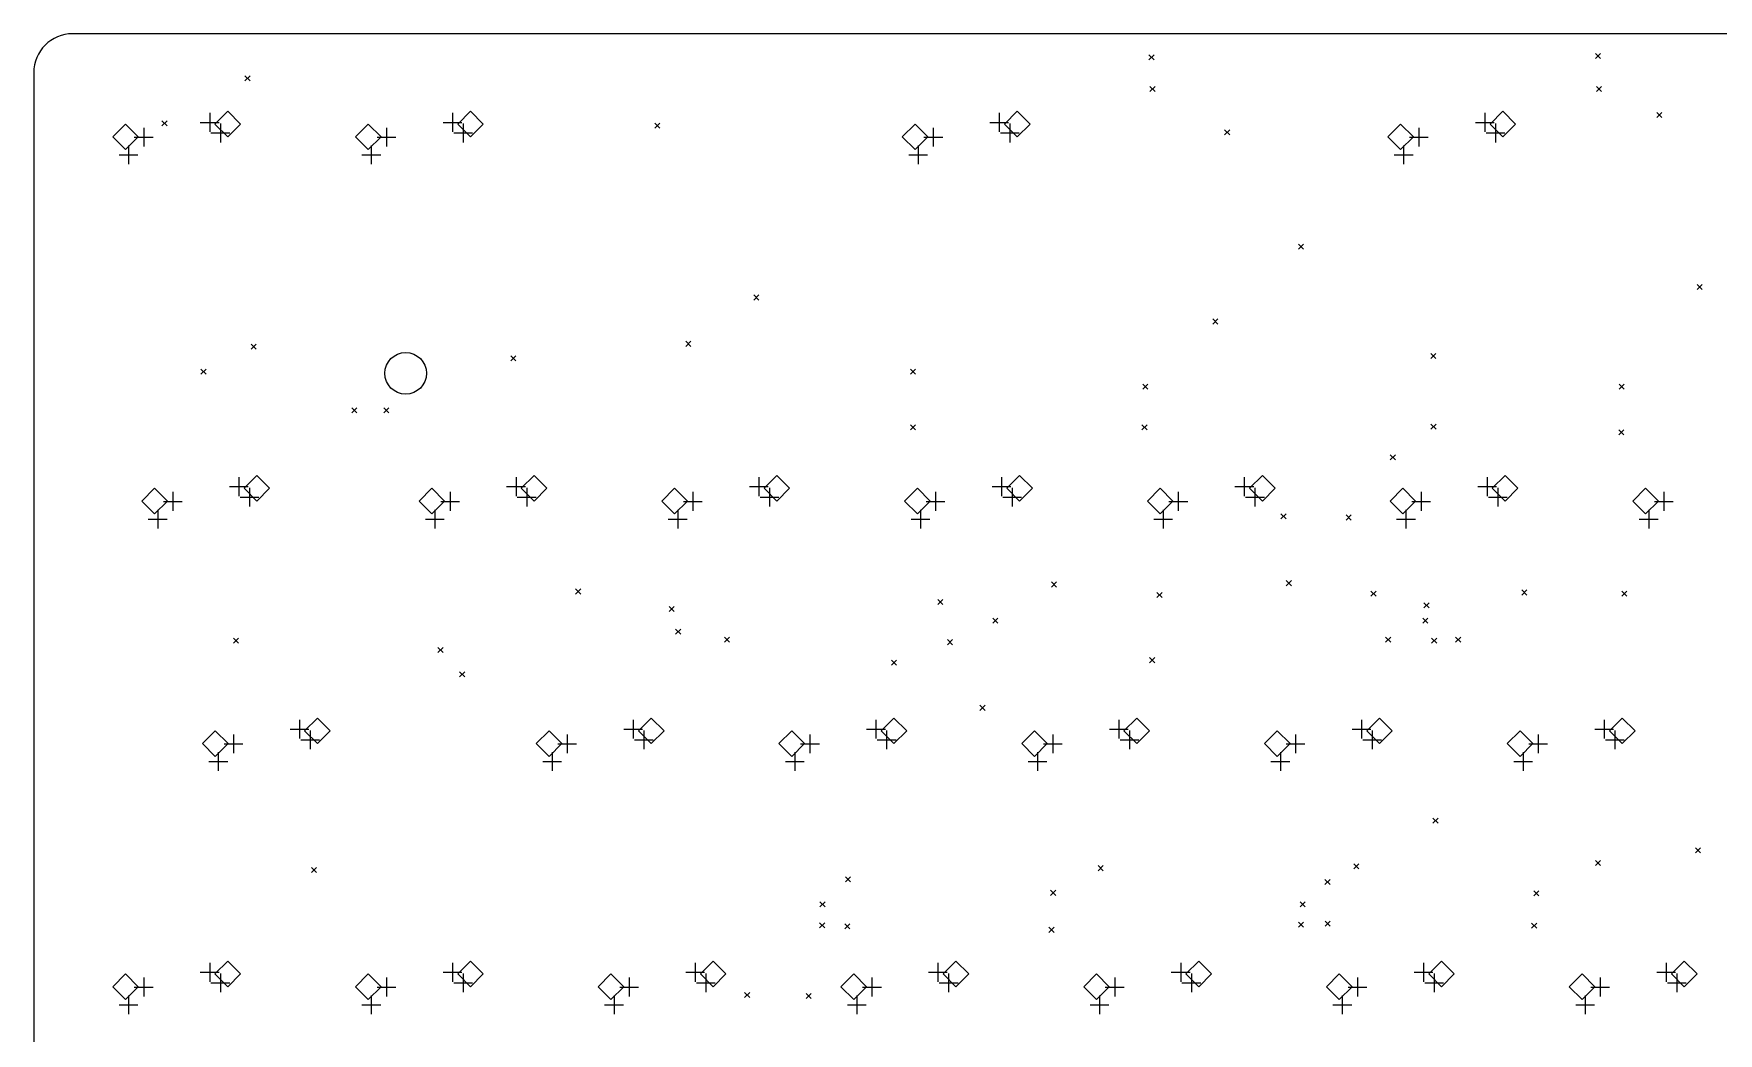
# Model space of a CAD drawing. Extents: x -0.1 to 15.9, y -5.9 to 0.
# Drawn here: x 0 to 5.19, y -3.08 to 0 of the extents above; entities that cross this region are included whole.
import ezdxf

# ---------------------------------------------------------------- set-up
doc = ezdxf.new("R2010")
doc.units = 0
doc.header["$MEASUREMENT"] = 0
doc.layers.add('BLACK', color=7, linetype='CONTINUOUS')

msp = doc.modelspace()

# ---------------------------------------------------------------- linework, layer by layer
at = {"layer": 'BLACK', "linetype": 'CONTINUOUS'}
for p, q in [((10.0594, -0.00126), (0.119469, -0.00126)), ((3.43602, -0.065945), (3.45177, -0.081693)), ((3.45177, -0.065945), (3.43602, -0.081693)), ((4.81201, -0.062008), (4.82776, -0.077756)), ((4.82776, -0.062008), (4.81201, -0.077756)), ((-0.000531, -0.12126), (-0.000531, -4.92055)), ((0.650591, -0.130906), (0.666339, -0.146654)), ((0.666339, -0.130906), (0.650591, -0.146654)), ((3.43898, -0.163386), (3.45472, -0.179134)), ((3.45472, -0.163386), (3.43898, -0.179134)), ((4.81496, -0.163386), (4.83071, -0.179134)), ((4.83071, -0.163386), (4.81496, -0.179134)), ((0.541732, -0.245472), (0.541732, -0.303346)), ((0.597244, -0.240157), (0.557874, -0.279528)), ((0.636614, -0.279528), (0.597244, -0.240157)), ((1.28976, -0.245472), (1.28976, -0.303346)), ((1.34528, -0.240157), (1.30591, -0.279528)), ((1.38465, -0.279528), (1.34528, -0.240157)), ((2.9748, -0.245472), (2.9748, -0.303346)), ((3.03031, -0.240157), (2.99094, -0.279528)), ((3.06969, -0.279528), (3.03031, -0.240157)), ((4.47087, -0.245472), (4.47087, -0.303346)), ((4.52638, -0.240157), (4.48701, -0.279528)), ((4.56575, -0.279528), (4.52638, -0.240157)), ((5.00098, -0.244094), (5.01673, -0.259843)), ((5.01673, -0.244094), (5.00098, -0.259843)), ((0.282283, -0.279528), (0.242913, -0.318898)), ((0.321654, -0.318898), (0.282283, -0.279528)), ((0.338386, -0.290945), (0.338386, -0.348819)), ((0.394685, -0.269685), (0.410433, -0.285433)), ((0.410433, -0.269685), (0.394685, -0.285433)), ((0.512795, -0.274409), (0.570669, -0.274409)), ((0.545669, -0.307087), (0.603543, -0.307087)), ((0.557874, -0.279528), (0.597244, -0.318898)), ((0.574606, -0.27815), (0.574606, -0.336024)), ((0.597244, -0.318898), (0.636614, -0.279528)), ((1.03031, -0.279528), (0.990945, -0.318898)), ((1.06969, -0.318898), (1.03031, -0.279528)), ((1.08642, -0.290945), (1.08642, -0.348819)), ((1.26083, -0.274409), (1.3187, -0.274409)), ((1.2937, -0.307087), (1.35157, -0.307087)), ((1.30591, -0.279528), (1.34528, -0.318898)), ((1.32264, -0.27815), (1.32264, -0.336024)), ((1.34528, -0.318898), (1.38465, -0.279528)), ((1.91339, -0.276575), (1.92913, -0.292323)), ((1.92913, -0.276575), (1.91339, -0.292323)), ((2.71535, -0.279528), (2.67598, -0.318898)), ((2.75472, -0.318898), (2.71535, -0.279528)), ((2.77146, -0.290945), (2.77146, -0.348819)), ((2.94587, -0.274409), (3.00374, -0.274409)), ((2.97874, -0.307087), (3.03661, -0.307087)), ((2.99094, -0.279528), (3.03031, -0.318898)), ((3.00768, -0.27815), (3.00768, -0.336024)), ((3.03031, -0.318898), (3.06969, -0.279528)), ((3.66929, -0.297244), (3.68504, -0.312992)), ((3.68504, -0.297244), (3.66929, -0.312992)), ((4.21142, -0.279528), (4.17205, -0.318898)), ((4.25079, -0.318898), (4.21142, -0.279528)), ((4.26752, -0.290945), (4.26752, -0.348819)), ((4.44193, -0.274409), (4.4998, -0.274409)), ((4.4748, -0.307087), (4.53268, -0.307087)), ((4.48701, -0.279528), (4.52638, -0.318898)), ((4.50374, -0.27815), (4.50374, -0.336024)), ((4.52638, -0.318898), (4.56575, -0.279528)), ((0.242913, -0.318898), (0.282283, -0.358268)), ((0.282283, -0.358268), (0.321654, -0.318898)), ((0.291732, -0.345472), (0.291732, -0.403346)), ((0.309449, -0.319882), (0.367323, -0.319882)), ((0.990945, -0.318898), (1.03031, -0.358268)), ((1.03031, -0.358268), (1.06969, -0.318898)), ((1.03976, -0.345472), (1.03976, -0.403346)), ((1.05748, -0.319882), (1.11535, -0.319882)), ((2.67598, -0.318898), (2.71535, -0.358268)), ((2.71535, -0.358268), (2.75472, -0.318898)), ((2.7248, -0.345472), (2.7248, -0.403346)), ((2.74252, -0.319882), (2.80039, -0.319882)), ((4.17205, -0.318898), (4.21142, -0.358268)), ((4.21142, -0.358268), (4.25079, -0.318898)), ((4.22087, -0.345472), (4.22087, -0.403346)), ((4.23858, -0.319882), (4.29646, -0.319882)), ((0.262795, -0.374409), (0.320669, -0.374409)), ((1.01083, -0.374409), (1.0687, -0.374409)), ((2.69587, -0.374409), (2.75374, -0.374409)), ((4.19193, -0.374409), (4.2498, -0.374409)), ((3.89665, -0.649606), (3.9124, -0.665354)), ((3.9124, -0.649606), (3.89665, -0.665354)), ((5.125, -0.773622), (5.14075, -0.78937)), ((5.14075, -0.773622), (5.125, -0.78937)), ((2.2185, -0.806102), (2.23425, -0.82185)), ((2.23425, -0.806102), (2.2185, -0.82185)), ((3.63287, -0.879921), (3.64862, -0.895669)), ((3.64862, -0.879921), (3.63287, -0.895669)), ((0.669291, -0.957677), (0.685039, -0.973425)), ((0.685039, -0.957677), (0.669291, -0.973425)), ((2.00886, -0.948819), (2.02461, -0.964567)), ((2.02461, -0.948819), (2.00886, -0.964567)), ((4.30413, -0.98622), (4.31988, -1.00197)), ((4.31988, -0.98622), (4.30413, -1.00197)), ((0.514764, -1.03445), (0.530512, -1.0502)), ((0.530512, -1.03445), (0.514764, -1.0502)), ((1.46949, -0.99311), (1.48524, -1.00886)), ((1.48524, -0.99311), (1.46949, -1.00886)), ((2.70079, -1.03445), (2.71654, -1.0502)), ((2.71654, -1.03445), (2.70079, -1.0502)), ((3.41732, -1.08071), (3.43307, -1.09646)), ((3.43307, -1.08071), (3.41732, -1.09646)), ((4.88484, -1.08071), (4.90059, -1.09646)), ((4.90059, -1.08071), (4.88484, -1.09646)), ((0.979528, -1.15354), (0.995276, -1.16929)), ((0.995276, -1.15354), (0.979528, -1.16929)), ((1.07795, -1.15354), (1.0937, -1.16929)), ((1.0937, -1.15354), (1.07795, -1.16929)), ((2.70079, -1.20571), (2.71654, -1.22146)), ((2.71654, -1.20571), (2.70079, -1.22146)), ((3.41437, -1.20571), (3.43012, -1.22146)), ((3.43012, -1.20571), (3.41437, -1.22146)), ((4.30512, -1.20374), (4.32087, -1.21949)), ((4.32087, -1.20374), (4.30512, -1.21949)), ((4.88386, -1.22146), (4.89961, -1.2372)), ((4.89961, -1.22146), (4.88386, -1.2372)), ((4.17953, -1.29843), (4.19528, -1.31417)), ((4.19528, -1.29843), (4.17953, -1.31417)), ((0.602559, -1.39646), (0.660433, -1.39646)), ((0.631496, -1.36752), (0.631496, -1.42539)), ((0.687008, -1.3622), (0.647638, -1.40157)), ((0.66437, -1.4002), (0.66437, -1.45807)), ((0.726378, -1.40157), (0.687008, -1.3622)), ((1.45689, -1.39646), (1.51476, -1.39646)), ((1.48583, -1.36752), (1.48583, -1.42539)), ((1.54134, -1.3622), (1.50197, -1.40157)), ((1.5187, -1.4002), (1.5187, -1.45807)), ((1.58071, -1.40157), (1.54134, -1.3622)), ((2.20492, -1.39646), (2.2628, -1.39646)), ((2.23386, -1.36752), (2.23386, -1.42539)), ((2.28937, -1.3622), (2.25, -1.40157)), ((2.26673, -1.4002), (2.26673, -1.45807)), ((2.32874, -1.40157), (2.28937, -1.3622)), ((2.95295, -1.39646), (3.01083, -1.39646)), ((2.98189, -1.36752), (2.98189, -1.42539)), ((3.0374, -1.3622), (2.99803, -1.40157)), ((3.01476, -1.4002), (3.01476, -1.45807)), ((3.07677, -1.40157), (3.0374, -1.3622)), ((3.70098, -1.39646), (3.75886, -1.39646)), ((3.72992, -1.36752), (3.72992, -1.42539)), ((3.78543, -1.3622), (3.74606, -1.40157)), ((3.7628, -1.4002), (3.7628, -1.45807)), ((3.8248, -1.40157), (3.78543, -1.3622)), ((4.44902, -1.39646), (4.50689, -1.39646)), ((4.47795, -1.36752), (4.47795, -1.42539)), ((4.53346, -1.3622), (4.49409, -1.40157)), ((4.51083, -1.4002), (4.51083, -1.45807)), ((4.57283, -1.40157), (4.53346, -1.3622)), ((0.372047, -1.40157), (0.332677, -1.44094)), ((0.332677, -1.44094), (0.372047, -1.48031)), ((0.411417, -1.44094), (0.372047, -1.40157)), ((0.372047, -1.48031), (0.411417, -1.44094)), ((0.399213, -1.44193), (0.457087, -1.44193)), ((0.42815, -1.41299), (0.42815, -1.47087)), ((0.635433, -1.42913), (0.693307, -1.42913)), ((0.647638, -1.40157), (0.687008, -1.44094)), ((0.687008, -1.44094), (0.726378, -1.40157)), ((1.22638, -1.40157), (1.18701, -1.44094)), ((1.18701, -1.44094), (1.22638, -1.48031)), ((1.26575, -1.44094), (1.22638, -1.40157)), ((1.22638, -1.48031), (1.26575, -1.44094)), ((1.25354, -1.44193), (1.31142, -1.44193)), ((1.28248, -1.41299), (1.28248, -1.47087)), ((1.48976, -1.42913), (1.54764, -1.42913)), ((1.50197, -1.40157), (1.54134, -1.44094)), ((1.54134, -1.44094), (1.58071, -1.40157)), ((1.97441, -1.40157), (1.93504, -1.44094)), ((1.93504, -1.44094), (1.97441, -1.48031)), ((2.01378, -1.44094), (1.97441, -1.40157)), ((1.97441, -1.48031), (2.01378, -1.44094)), ((2.00157, -1.44193), (2.05945, -1.44193)), ((2.03051, -1.41299), (2.03051, -1.47087)), ((2.2378, -1.42913), (2.29567, -1.42913)), ((2.25, -1.40157), (2.28937, -1.44094)), ((2.28937, -1.44094), (2.32874, -1.40157)), ((2.72244, -1.40157), (2.68307, -1.44094)), ((2.68307, -1.44094), (2.72244, -1.48031)), ((2.76181, -1.44094), (2.72244, -1.40157)), ((2.72244, -1.48031), (2.76181, -1.44094)), ((2.74961, -1.44193), (2.80748, -1.44193)), ((2.77854, -1.41299), (2.77854, -1.47087)), ((2.98583, -1.42913), (3.0437, -1.42913)), ((2.99803, -1.40157), (3.0374, -1.44094)), ((3.0374, -1.44094), (3.07677, -1.40157)), ((3.47047, -1.40157), (3.4311, -1.44094)), ((3.4311, -1.44094), (3.47047, -1.48031)), ((3.50984, -1.44094), (3.47047, -1.40157)), ((3.47047, -1.48031), (3.50984, -1.44094)), ((3.49764, -1.44193), (3.55551, -1.44193)), ((3.52657, -1.41299), (3.52657, -1.47087)), ((3.73386, -1.42913), (3.79173, -1.42913)), ((3.74606, -1.40157), (3.78543, -1.44094)), ((3.78543, -1.44094), (3.8248, -1.40157)), ((4.2185, -1.40157), (4.17913, -1.44094)), ((4.17913, -1.44094), (4.2185, -1.48031)), ((4.25787, -1.44094), (4.2185, -1.40157)), ((4.2185, -1.48031), (4.25787, -1.44094)), ((4.24567, -1.44193), (4.30354, -1.44193)), ((4.27461, -1.41299), (4.27461, -1.47087)), ((4.48189, -1.42913), (4.53976, -1.42913)), ((4.49409, -1.40157), (4.53346, -1.44094)), ((4.53346, -1.44094), (4.57283, -1.40157)), ((4.96654, -1.40157), (4.92717, -1.44094)), ((4.92717, -1.44094), (4.96654, -1.48031)), ((5.00591, -1.44094), (4.96654, -1.40157)), ((4.96654, -1.48031), (5.00591, -1.44094)), ((4.9937, -1.44193), (5.05157, -1.44193)), ((5.02264, -1.41299), (5.02264, -1.47087)), ((0.352559, -1.49646), (0.410433, -1.49646)), ((0.381496, -1.46752), (0.381496, -1.52539)), ((1.20689, -1.49646), (1.26476, -1.49646)), ((1.23583, -1.46752), (1.23583, -1.52539)), ((1.95492, -1.49646), (2.0128, -1.49646)), ((1.98386, -1.46752), (1.98386, -1.52539)), ((2.70295, -1.49646), (2.76083, -1.49646)), ((2.73189, -1.46752), (2.73189, -1.52539)), ((3.45098, -1.49646), (3.50886, -1.49646)), ((3.47992, -1.46752), (3.47992, -1.52539)), ((3.84291, -1.48031), (3.85866, -1.49606)), ((3.85866, -1.48031), (3.84291, -1.49606)), ((4.0437, -1.48386), (4.05945, -1.49961)), ((4.05945, -1.48386), (4.0437, -1.49961)), ((4.19902, -1.49646), (4.25689, -1.49646)), ((4.22795, -1.46752), (4.22795, -1.52539)), ((4.94705, -1.49646), (5.00492, -1.49646)), ((4.97598, -1.46752), (4.97598, -1.52539)), ((1.66929, -1.71161), (1.68504, -1.72736)), ((1.68504, -1.71161), (1.66929, -1.72736)), ((3.13583, -1.68996), (3.15157, -1.70571)), ((3.15157, -1.68996), (3.13583, -1.70571)), ((3.85925, -1.68602), (3.875, -1.70177)), ((3.875, -1.68602), (3.85925, -1.70177)), ((2.78543, -1.74409), (2.80118, -1.75984)), ((2.80118, -1.74409), (2.78543, -1.75984)), ((3.46063, -1.72244), (3.47638, -1.73819)), ((3.47638, -1.72244), (3.46063, -1.73819)), ((4.12008, -1.7185), (4.13583, -1.73425)), ((4.13583, -1.7185), (4.12008, -1.73425)), ((4.28346, -1.75394), (4.29921, -1.76969)), ((4.29921, -1.75394), (4.28346, -1.76969)), ((4.58465, -1.71457), (4.60039, -1.73031)), ((4.60039, -1.71457), (4.58465, -1.73031)), ((4.89272, -1.7185), (4.90846, -1.73425)), ((4.90846, -1.7185), (4.89272, -1.73425)), ((1.95768, -1.76575), (1.97343, -1.7815)), ((1.97343, -1.76575), (1.95768, -1.7815)), ((2.95472, -1.80118), (2.97047, -1.81693)), ((2.97047, -1.80118), (2.95472, -1.81693)), ((4.27953, -1.80118), (4.29528, -1.81693)), ((4.29528, -1.80118), (4.27953, -1.81693)), ((0.615157, -1.86319), (0.630906, -1.87894)), ((0.630906, -1.86319), (0.615157, -1.87894)), ((1.97736, -1.83563), (1.99311, -1.85138)), ((1.99311, -1.83563), (1.97736, -1.85138)), ((2.12795, -1.86024), (2.1437, -1.87598)), ((2.1437, -1.86024), (2.12795, -1.87598)), ((2.81528, -1.86779), (2.83103, -1.88354)), ((2.83103, -1.86779), (2.81528, -1.88354)), ((4.16535, -1.86024), (4.1811, -1.87598)), ((4.1811, -1.86024), (4.16535, -1.87598)), ((4.30709, -1.86319), (4.32283, -1.87894)), ((4.32283, -1.86319), (4.30709, -1.87894)), ((4.38091, -1.86024), (4.39665, -1.87598)), ((4.39665, -1.86024), (4.38091, -1.87598)), ((1.24508, -1.89173), (1.26083, -1.90748)), ((1.26083, -1.89173), (1.24508, -1.90748)), ((1.31201, -1.96654), (1.32776, -1.98228)), ((1.32776, -1.96654), (1.31201, -1.98228)), ((2.64272, -1.9311), (2.65846, -1.94685)), ((2.65846, -1.9311), (2.64272, -1.94685)), ((3.43799, -1.92323), (3.45374, -1.93898)), ((3.45374, -1.92323), (3.43799, -1.93898)), ((2.91535, -2.06988), (2.9311, -2.08563)), ((2.9311, -2.06988), (2.91535, -2.08563)), ((0.818307, -2.11457), (0.818307, -2.17244)), ((0.873819, -2.10925), (0.834449, -2.14862)), ((0.913189, -2.14862), (0.873819, -2.10925)), ((1.84685, -2.11457), (1.84685, -2.17244)), ((1.90236, -2.10925), (1.86299, -2.14862)), ((1.94173, -2.14862), (1.90236, -2.10925)), ((2.59488, -2.11457), (2.59488, -2.17244)), ((2.65039, -2.10925), (2.61102, -2.14862)), ((2.68976, -2.14862), (2.65039, -2.10925)), ((3.34291, -2.11457), (3.34291, -2.17244)), ((3.39843, -2.10925), (3.35906, -2.14862)), ((3.4378, -2.14862), (3.39843, -2.10925)), ((4.09094, -2.11457), (4.09094, -2.17244)), ((4.14646, -2.10925), (4.10709, -2.14862)), ((4.18583, -2.14862), (4.14646, -2.10925)), ((4.83898, -2.11457), (4.83898, -2.17244)), ((4.89449, -2.10925), (4.85512, -2.14862)), ((4.93386, -2.14862), (4.89449, -2.10925)), ((0.558858, -2.14862), (0.519488, -2.18799)), ((0.598228, -2.18799), (0.558858, -2.14862)), ((0.614961, -2.16004), (0.614961, -2.21791)), ((0.78937, -2.1435), (0.847244, -2.1435)), ((0.822244, -2.17618), (0.880118, -2.17618)), ((0.834449, -2.14862), (0.873819, -2.18799)), ((0.851181, -2.14724), (0.851181, -2.20512)), ((0.873819, -2.18799), (0.913189, -2.14862)), ((1.5874, -2.14862), (1.54803, -2.18799)), ((1.62677, -2.18799), (1.5874, -2.14862)), ((1.6435, -2.16004), (1.6435, -2.21791)), ((1.81791, -2.1435), (1.87579, -2.1435)), ((1.85079, -2.17618), (1.90866, -2.17618)), ((1.86299, -2.14862), (1.90236, -2.18799)), ((1.87972, -2.14724), (1.87972, -2.20512)), ((1.90236, -2.18799), (1.94173, -2.14862)), ((2.33543, -2.14862), (2.29606, -2.18799)), ((2.3748, -2.18799), (2.33543, -2.14862)), ((2.39154, -2.16004), (2.39154, -2.21791)), ((2.56594, -2.1435), (2.62382, -2.1435)), ((2.59882, -2.17618), (2.65669, -2.17618)), ((2.61102, -2.14862), (2.65039, -2.18799)), ((2.62776, -2.14724), (2.62776, -2.20512)), ((2.65039, -2.18799), (2.68976, -2.14862)), ((3.08346, -2.14862), (3.04409, -2.18799)), ((3.12283, -2.18799), (3.08346, -2.14862)), ((3.13957, -2.16004), (3.13957, -2.21791)), ((3.31398, -2.1435), (3.37185, -2.1435)), ((3.34685, -2.17618), (3.40472, -2.17618)), ((3.35906, -2.14862), (3.39843, -2.18799)), ((3.37579, -2.14724), (3.37579, -2.20512)), ((3.39843, -2.18799), (3.4378, -2.14862)), ((3.8315, -2.14862), (3.79213, -2.18799)), ((3.87087, -2.18799), (3.8315, -2.14862)), ((3.8876, -2.16004), (3.8876, -2.21791)), ((4.06201, -2.1435), (4.11988, -2.1435)), ((4.09488, -2.17618), (4.15276, -2.17618)), ((4.10709, -2.14862), (4.14646, -2.18799)), ((4.12382, -2.14724), (4.12382, -2.20512)), ((4.14646, -2.18799), (4.18583, -2.14862)), ((4.57953, -2.14862), (4.54016, -2.18799)), ((4.6189, -2.18799), (4.57953, -2.14862)), ((4.63563, -2.16004), (4.63563, -2.21791)), ((4.81004, -2.1435), (4.86791, -2.1435)), ((4.84291, -2.17618), (4.90079, -2.17618)), ((4.85512, -2.14862), (4.89449, -2.18799)), ((4.87185, -2.14724), (4.87185, -2.20512)), ((4.89449, -2.18799), (4.93386, -2.14862)), ((0.519488, -2.18799), (0.558858, -2.22736)), ((0.558858, -2.22736), (0.598228, -2.18799)), ((0.568307, -2.21457), (0.568307, -2.27244)), ((0.586024, -2.18898), (0.643898, -2.18898)), ((1.54803, -2.18799), (1.5874, -2.22736)), ((1.5874, -2.22736), (1.62677, -2.18799)), ((1.59685, -2.21457), (1.59685, -2.27244)), ((1.61457, -2.18898), (1.67244, -2.18898)), ((2.29606, -2.18799), (2.33543, -2.22736)), ((2.33543, -2.22736), (2.3748, -2.18799)), ((2.34488, -2.21457), (2.34488, -2.27244)), ((2.3626, -2.18898), (2.42047, -2.18898)), ((3.04409, -2.18799), (3.08346, -2.22736)), ((3.08346, -2.22736), (3.12283, -2.18799)), ((3.09291, -2.21457), (3.09291, -2.27244)), ((3.11063, -2.18898), (3.1685, -2.18898)), ((3.79213, -2.18799), (3.8315, -2.22736)), ((3.8315, -2.22736), (3.87087, -2.18799)), ((3.84094, -2.21457), (3.84094, -2.27244)), ((3.85866, -2.18898), (3.91654, -2.18898)), ((4.54016, -2.18799), (4.57953, -2.22736)), ((4.57953, -2.22736), (4.6189, -2.18799)), ((4.58898, -2.21457), (4.58898, -2.27244)), ((4.60669, -2.18898), (4.66457, -2.18898)), ((0.53937, -2.2435), (0.597244, -2.2435)), ((1.56791, -2.2435), (1.62579, -2.2435)), ((2.31594, -2.2435), (2.37382, -2.2435)), ((3.06398, -2.2435), (3.12185, -2.2435)), ((3.81201, -2.2435), (3.86988, -2.2435)), ((4.56004, -2.2435), (4.61791, -2.2435)), ((4.31102, -2.41732), (4.32677, -2.43307)), ((4.32677, -2.41732), (4.31102, -2.43307)), ((5.12008, -2.50886), (5.13583, -2.52461)), ((5.13583, -2.50886), (5.12008, -2.52461)), ((0.855315, -2.56988), (0.871063, -2.58563)), ((0.871063, -2.56988), (0.855315, -2.58563)), ((3.27953, -2.56398), (3.29528, -2.57972)), ((3.29528, -2.56398), (3.27953, -2.57972)), ((4.06693, -2.55807), (4.08268, -2.57382)), ((4.08268, -2.55807), (4.06693, -2.57382)), ((4.81201, -2.54823), (4.82776, -2.56398)), ((4.82776, -2.54823), (4.81201, -2.56398)), ((2.50098, -2.59843), (2.51673, -2.61417)), ((2.51673, -2.59843), (2.50098, -2.61417)), ((3.13287, -2.63976), (3.14862, -2.65551)), ((3.14862, -2.63976), (3.13287, -2.65551)), ((3.97835, -2.6063), (3.99409, -2.62205)), ((3.99409, -2.6063), (3.97835, -2.62205)), ((4.62205, -2.64173), (4.6378, -2.65748)), ((4.6378, -2.64173), (4.62205, -2.65748)), ((2.42224, -2.6752), (2.43799, -2.69094)), ((2.43799, -2.6752), (2.42224, -2.69094)), ((3.90157, -2.6752), (3.91732, -2.69094)), ((3.91732, -2.6752), (3.90157, -2.69094)), ((2.42126, -2.74016), (2.43701, -2.75591)), ((2.43701, -2.74016), (2.42126, -2.75591)), ((2.49902, -2.74311), (2.51476, -2.75886)), ((2.51476, -2.74311), (2.49902, -2.75886)), ((3.89665, -2.73819), (3.9124, -2.75394)), ((3.9124, -2.73819), (3.89665, -2.75394)), ((3.97913, -2.73504), (3.99488, -2.75079)), ((3.99488, -2.73504), (3.97913, -2.75079)), ((4.61516, -2.74114), (4.63091, -2.75689)), ((4.63091, -2.74114), (4.61516, -2.75689)), ((3.12795, -2.75394), (3.1437, -2.76969)), ((3.1437, -2.75394), (3.12795, -2.76969)), ((0.282283, -2.89764), (0.242913, -2.93701)), ((0.321654, -2.93701), (0.282283, -2.89764)), ((0.512795, -2.89252), (0.570669, -2.89252)), ((0.541732, -2.86358), (0.541732, -2.92146)), ((0.597244, -2.85827), (0.557874, -2.89764)), ((0.557874, -2.89764), (0.597244, -2.93701)), ((0.574606, -2.89626), (0.574606, -2.95413)), ((0.636614, -2.89764), (0.597244, -2.85827)), ((0.597244, -2.93701), (0.636614, -2.89764)), ((1.03031, -2.89764), (0.990945, -2.93701)), ((1.06969, -2.93701), (1.03031, -2.89764)), ((1.26083, -2.89252), (1.3187, -2.89252)), ((1.28976, -2.86358), (1.28976, -2.92146)), ((1.34528, -2.85827), (1.30591, -2.89764)), ((1.30591, -2.89764), (1.34528, -2.93701)), ((1.32264, -2.89626), (1.32264, -2.95413)), ((1.38465, -2.89764), (1.34528, -2.85827)), ((1.34528, -2.93701), (1.38465, -2.89764)), ((1.77835, -2.89764), (1.73898, -2.93701)), ((1.81772, -2.93701), (1.77835, -2.89764)), ((2.00886, -2.89252), (2.06673, -2.89252)), ((2.0378, -2.86358), (2.0378, -2.92146)), ((2.09331, -2.85827), (2.05394, -2.89764)), ((2.05394, -2.89764), (2.09331, -2.93701)), ((2.07067, -2.89626), (2.07067, -2.95413)), ((2.13268, -2.89764), (2.09331, -2.85827)), ((2.09331, -2.93701), (2.13268, -2.89764)), ((2.52638, -2.89764), (2.48701, -2.93701)), ((2.56575, -2.93701), (2.52638, -2.89764)), ((2.75689, -2.89252), (2.81476, -2.89252)), ((2.78583, -2.86358), (2.78583, -2.92146)), ((2.84134, -2.85827), (2.80197, -2.89764)), ((2.80197, -2.89764), (2.84134, -2.93701)), ((2.8187, -2.89626), (2.8187, -2.95413)), ((2.88071, -2.89764), (2.84134, -2.85827)), ((2.84134, -2.93701), (2.88071, -2.89764)), ((3.27441, -2.89764), (3.23504, -2.93701)), ((3.31378, -2.93701), (3.27441, -2.89764)), ((3.50492, -2.89252), (3.5628, -2.89252)), ((3.53386, -2.86358), (3.53386, -2.92146)), ((3.58937, -2.85827), (3.55, -2.89764)), ((3.55, -2.89764), (3.58937, -2.93701)), ((3.56673, -2.89626), (3.56673, -2.95413)), ((3.62874, -2.89764), (3.58937, -2.85827)), ((3.58937, -2.93701), (3.62874, -2.89764)), ((4.02244, -2.89764), (3.98307, -2.93701)), ((4.06181, -2.93701), (4.02244, -2.89764)), ((4.25295, -2.89252), (4.31083, -2.89252)), ((4.28189, -2.86358), (4.28189, -2.92146)), ((4.3374, -2.85827), (4.29803, -2.89764)), ((4.29803, -2.89764), (4.3374, -2.93701)), ((4.31476, -2.89626), (4.31476, -2.95413)), ((4.37677, -2.89764), (4.3374, -2.85827)), ((4.3374, -2.93701), (4.37677, -2.89764)), ((4.77047, -2.89764), (4.7311, -2.93701)), ((4.80984, -2.93701), (4.77047, -2.89764)), ((5.00098, -2.89252), (5.05886, -2.89252)), ((5.02992, -2.86358), (5.02992, -2.92146)), ((5.08543, -2.85827), (5.04606, -2.89764)), ((5.04606, -2.89764), (5.08543, -2.93701)), ((5.0628, -2.89626), (5.0628, -2.95413)), ((5.1248, -2.89764), (5.08543, -2.85827)), ((5.08543, -2.93701), (5.1248, -2.89764)), ((0.242913, -2.93701), (0.282283, -2.97638)), ((0.282283, -2.97638), (0.321654, -2.93701)), ((0.309449, -2.93799), (0.367323, -2.93799)), ((0.338386, -2.90906), (0.338386, -2.96693)), ((0.545669, -2.9252), (0.603543, -2.9252)), ((0.990945, -2.93701), (1.03031, -2.97638)), ((1.03031, -2.97638), (1.06969, -2.93701)), ((1.05748, -2.93799), (1.11535, -2.93799)), ((1.08642, -2.90906), (1.08642, -2.96693)), ((1.2937, -2.9252), (1.35157, -2.9252)), ((1.73898, -2.93701), (1.77835, -2.97638)), ((1.77835, -2.97638), (1.81772, -2.93701)), ((1.80551, -2.93799), (1.86339, -2.93799)), ((1.83445, -2.90906), (1.83445, -2.96693)), ((2.04173, -2.9252), (2.09961, -2.9252)), ((2.18996, -2.95472), (2.20571, -2.97047)), ((2.20571, -2.95472), (2.18996, -2.97047)), ((2.37992, -2.95768), (2.39567, -2.97343)), ((2.39567, -2.95768), (2.37992, -2.97343)), ((2.48701, -2.93701), (2.52638, -2.97638)), ((2.52638, -2.97638), (2.56575, -2.93701)), ((2.55354, -2.93799), (2.61142, -2.93799)), ((2.58248, -2.90906), (2.58248, -2.96693)), ((2.78976, -2.9252), (2.84764, -2.9252)), ((3.23504, -2.93701), (3.27441, -2.97638)), ((3.27441, -2.97638), (3.31378, -2.93701)), ((3.30157, -2.93799), (3.35945, -2.93799)), ((3.33051, -2.90906), (3.33051, -2.96693)), ((3.5378, -2.9252), (3.59567, -2.9252)), ((3.98307, -2.93701), (4.02244, -2.97638)), ((4.02244, -2.97638), (4.06181, -2.93701)), ((4.04961, -2.93799), (4.10748, -2.93799)), ((4.07854, -2.90906), (4.07854, -2.96693)), ((4.28583, -2.9252), (4.3437, -2.9252)), ((4.7311, -2.93701), (4.77047, -2.97638)), ((4.77047, -2.97638), (4.80984, -2.93701)), ((4.79764, -2.93799), (4.85551, -2.93799)), ((4.82657, -2.90906), (4.82657, -2.96693)), ((5.03386, -2.9252), (5.09173, -2.9252)), ((0.262795, -2.99252), (0.320669, -2.99252)), ((0.291732, -2.96358), (0.291732, -3.02146)), ((1.01083, -2.99252), (1.0687, -2.99252)), ((1.03976, -2.96358), (1.03976, -3.02146)), ((1.75886, -2.99252), (1.81673, -2.99252)), ((1.7878, -2.96358), (1.7878, -3.02146)), ((2.50689, -2.99252), (2.56476, -2.99252)), ((2.53583, -2.96358), (2.53583, -3.02146)), ((3.25492, -2.99252), (3.3128, -2.99252)), ((3.28386, -2.96358), (3.28386, -3.02146)), ((4.00295, -2.99252), (4.06083, -2.99252)), ((4.03189, -2.96358), (4.03189, -3.02146)), ((4.75098, -2.99252), (4.80886, -2.99252)), ((4.77992, -2.96358), (4.77992, -3.02146))]:
    msp.add_line(p, q, dxfattribs=at)
at = {"layer": 'BLACK'}
msp.add_circle((1.14567, -1.04744), 0.063984, dxfattribs=at)
msp.add_arc((0.119469, -0.12126), 0.12, 90, 180, dxfattribs=at)

doc.saveas('drawing.dxf')
